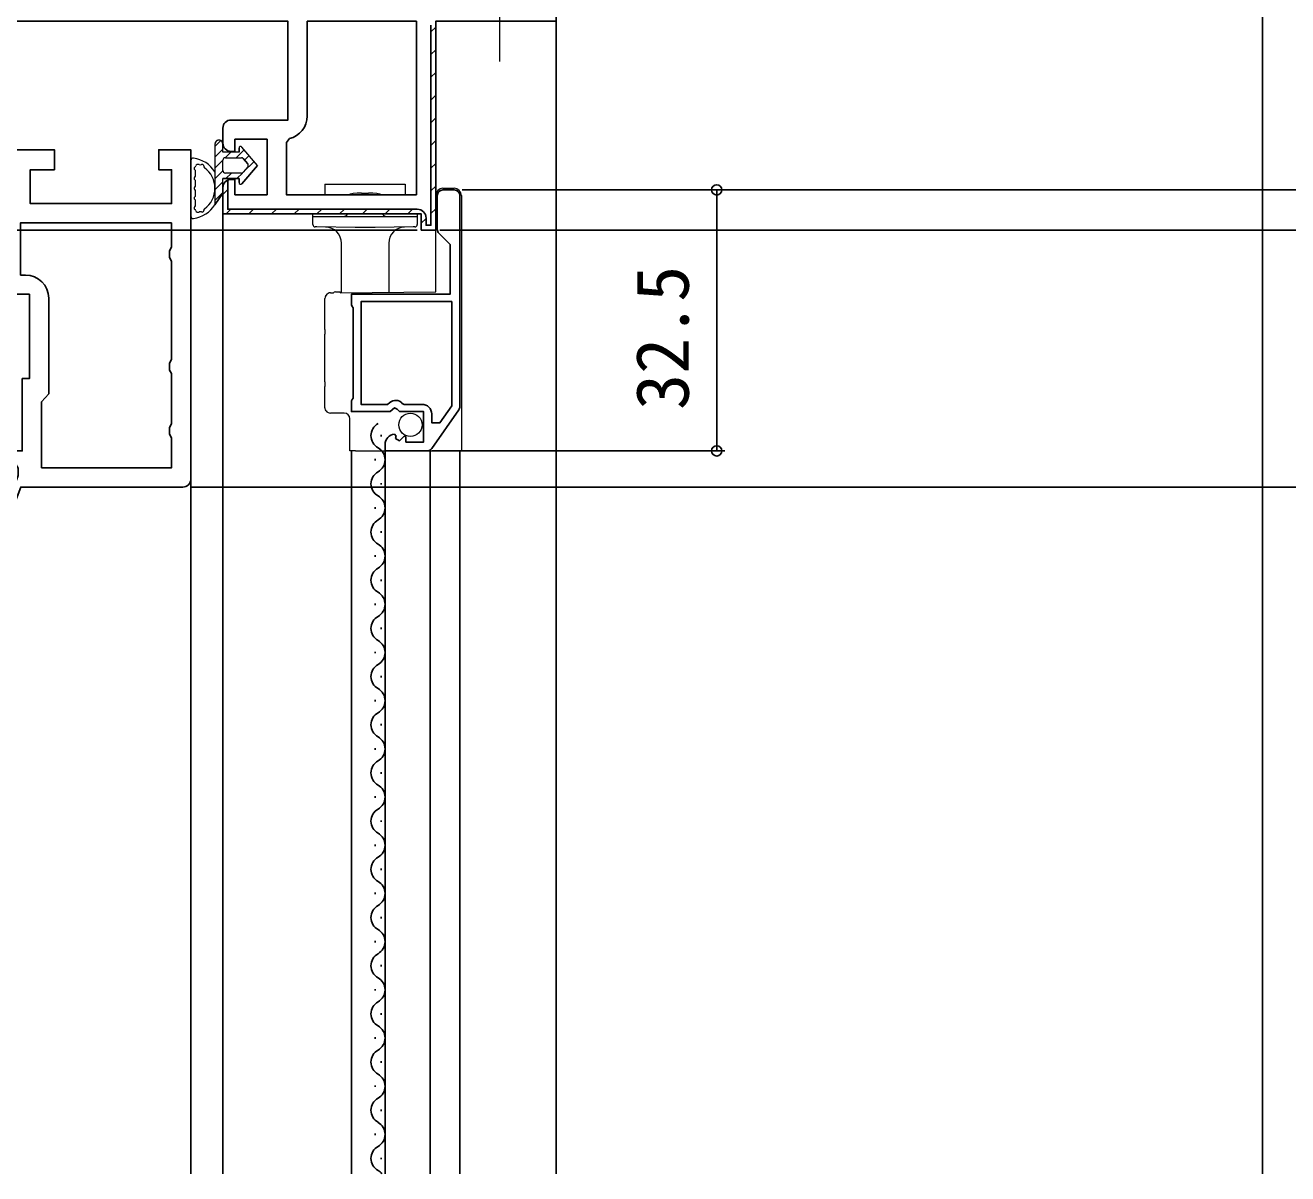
# Model space of a CAD drawing. Units: millimetres, scale not verified. Extents: x -525 to 525, y -783 to 778.
# Drawn here: x -298.1 to -140.9, y 324.3 to 467.3 of the extents above; entities that cross this region are included whole.
import ezdxf
from ezdxf.enums import TextEntityAlignment as Align

# ---------------------------------------------------------------- set-up
doc = ezdxf.new("R2010")
doc.units = ezdxf.units.MM
doc.header["$LTSCALE"] = 4
for name, color, linetype in [('0-3_YKK_11', 7, 'Continuous'), ('0-4_YKK_12', 2, 'Continuous'), ('0-7_YKK_D', 6, 'Continuous'), ('0-9_YSS_K', 3, 'Continuous')]:
    doc.layers.add(name, color=color, linetype=linetype)
doc.layers.add('0-5_YKK_13', color=4, linetype='Continuous', lineweight=18)
doc.styles.add('ＭＳ ゴシック', font='')
doc.styles.get('ＭＳ ゴシック').set_extended_font_data('MS Gothic')

msp = doc.modelspace()

# ---------------------------------------------------------------- linework, layer by layer
at = {"layer": '0-3_YKK_11'}
for p, q in [((-247.599, 466.479), (-246.999, 467.079)), ((-247.599, 463.65), (-246.999, 464.25)), ((-247.599, 460.822), (-246.999, 461.422)), ((-247.599, 457.993), (-246.999, 458.593)), ((-273.499, 454.501), (-273.499, 452.601)), ((-247.599, 455.165), (-246.999, 455.765)), ((-247.599, 452.337), (-246.999, 452.937)), ((-247.599, 449.508), (-246.999, 450.108)), ((-273.499, 446.236), (-272.899, 446.836)), ((-247.599, 446.68), (-246.999, 447.28)), ((-246.099, 446.801), (-244.699, 446.801)), ((-246.799, 441.89), (-246.799, 446.101)), ((-243.999, 446.101), (-243.999, 419.821)), ((-273.096, 443.81), (-272.506, 444.401)), ((-270.277, 443.801), (-269.677, 444.401)), ((-267.449, 443.801), (-266.849, 444.401)), ((-264.621, 443.801), (-264.021, 444.401)), ((-261.792, 443.801), (-261.192, 444.401)), ((-258.964, 443.801), (-258.364, 444.401)), ((-256.135, 443.801), (-255.535, 444.401)), ((-253.307, 443.801), (-252.707, 444.401)), ((-250.478, 443.801), (-249.878, 444.401)), ((-247.599, 443.851), (-246.999, 444.451)), ((-248.799, 442.651), (-248.199, 443.251)), ((-244.125, 419.42), (-247.49, 414.6))]:
    msp.add_line(p, q, dxfattribs=at)
for points in [[(-273.499, 447.101), (-273.499, 443.801), (-248.799, 443.801), (-248.799, 441.801), (-246.999, 441.801), (-246.999, 467.801), (-231.999, 467.801), (-231.999, 470.301), (-233.499, 470.301), (-233.795, 470.051), (-234.091, 469.801), (-246.999, 469.801), (-246.999, 484.601), (-248.499, 484.601), (-248.499, 483.001), (-250.899, 483.001), (-250.899, 489.001), (-247.999, 489.001)], [(-316.099, 467.801), (-265.399, 467.801), (-265.399, 455.501), (-272.499, 455.501)], [(-246.999, 467.301), (-246.999, 441.801), (-248.799, 441.801), (-248.799, 443.801), (-273.499, 443.801), (-273.499, 447.101)], [(-249.399, 446.201), (-249.399, 467.801), (-262.999, 467.801), (-262.999, 456.001)], [(-248.199, 443.301), (-248.199, 442.401), (-247.599, 442.401), (-247.599, 467.301)], [(-272.499, 451.601), (-271.999, 451.601), (-271.999, 453.101), (-267.999, 453.101), (-267.999, 446.201), (-271.999, 446.201), (-271.999, 448.101), (-272.499, 448.101)], [(-265.217, 453.182), (-265.599, 452.696), (-265.599, 446.201), (-249.399, 446.201)], [(-335.499, 451.801), (-294.499, 451.801), (-294.499, 449.301), (-297.499, 449.301), (-297.499, 445.101), (-279.899, 445.101), (-279.899, 449.301), (-281.499, 449.301), (-281.499, 451.801), (-277.499, 451.801), (-277.499, 410.801)], [(-272.899, 448.017), (-272.899, 444.401), (-249.299, 444.401)], [(-279.899, 442.701), (-298.699, 442.701), (-298.699, 436.201), (-298.099, 436.201)], [(-295.199, 433.301), (-295.199, 421.396), (-295.649, 420.898), (-296.099, 420.401), (-296.099, 412.201), (-279.899, 412.201), (-279.899, 415.935), (-280.149, 416.368), (-280.149, 417.234), (-279.899, 417.667), (-279.899, 423.935), (-280.149, 424.368), (-280.149, 425.234), (-279.899, 425.667), (-279.899, 437.935), (-280.149, 438.368), (-280.149, 439.234), (-279.899, 439.667), (-279.899, 442.701)], [(-252.117, 416.4), (-251.906, 416.149), (-251.992, 415.83), (-251.523, 415.559), (-250.946, 416.136), (-250.699, 416.034), (-250.699, 415.401), (-248.499, 415.401), (-248.499, 419.201), (-251.499, 419.201), (-251.799, 419.501), (-252.128, 419.654), (-252.668, 419.201), (-257.499, 419.201), (-257.499, 420.527), (-257.399, 420.701), (-257.299, 420.874), (-257.299, 432.127), (-257.399, 432.301), (-257.499, 432.474), (-257.499, 433.801), (-245.199, 433.801), (-245.199, 440.001), (-246.594, 441.396)], [(-278.499, 409.801), (-298.688, 409.801), (-299.725, 407.059), (-300.473, 407.342), (-298.999, 411.24), (-298.999, 412.135), (-299.249, 412.568), (-299.499, 413.001), (-299.499, 414.301), (-298.499, 414.301), (-298.499, 423.301), (-297.599, 423.301), (-297.599, 433.801), (-338.099, 433.801)], [(-244.999, 419.915), (-244.999, 432.901), (-256.299, 432.901), (-256.299, 420.101), (-252.995, 420.101), (-252.706, 420.343)], [(-251.157, 420.208), (-250.927, 420.101), (-248.699, 420.101)], [(-247.499, 418.901), (-247.499, 417.801), (-246.475, 417.801), (-244.999, 419.915)], [(-248.064, 414.301), (-253.299, 414.301), (-253.299, 415.105)]]:
    msp.add_lwpolyline(points, dxfattribs=at)
for centre, radius, start, end in [((-272.499, 454.501), 1, 90.00001, 179.99999), ((-265.899, 456.001), 2.9, 283.60896, 359.99999), ((-272.499, 452.601), 1, 180.00001, 269.99999), ((-272.499, 447.101), 1, 90.00001, 179.99999), ((-272.499, 447.101), 1, 113.57819, 179.99998), ((-246.099, 446.101), 0.7, 90.00001, 179.99999), ((-244.699, 446.101), 0.7, 0.00001, 89.99999), ((-249.299, 443.301), 1.1, 0.00001, 89.99999), ((-246.099, 441.89), 0.7, 179.99997, 224.99996), ((-298.099, 433.301), 2.9, 0.00001, 89.99999), ((-251.999, 419.501), 1.1, 40.00519, 130.00001), ((-248.699, 418.901), 1.2, 0.00001, 89.99999), ((-244.699, 419.821), 0.7, 325.08065, 0.00008), ((-251.999, 415.105), 1.3, 95.2159, 180.00002), ((-248.064, 415.001), 0.7, 270.00002, 325.08063), ((-278.499, 410.801), 1, 270.00001, 359.99999)]:
    msp.add_arc(centre, radius, start, end, dxfattribs=at)
at = {"layer": '0-4_YKK_12'}
for p, q in [((-231.999, 324.301), (-231.999, 469.059)), ((-273.499, 444.301), (-273.499, 324.301)), ((-253.799, 416.101), (-253.799, 416.301)), ((-257.499, 324.301), (-257.499, 414.301)), ((-253.299, 324.301), (-253.299, 414.301)), ((-247.699, 414.301), (-247.699, 324.301)), ((-243.999, 414.301), (-243.999, 324.301)), ((-254.559, 413.101), (-254.559, 413.301)), ((-277.499, 324.301), (-277.499, 410.8)), ((-253.799, 410.101), (-253.799, 410.301)), ((-254.559, 407.101), (-254.559, 407.301)), ((-253.799, 404.101), (-253.799, 404.301)), ((-254.559, 401.101), (-254.559, 401.301)), ((-253.799, 398.101), (-253.799, 398.301)), ((-254.559, 395.101), (-254.559, 395.301)), ((-253.799, 392.101), (-253.799, 392.301)), ((-254.559, 389.101), (-254.559, 389.301)), ((-253.799, 386.101), (-253.799, 386.301)), ((-254.559, 383.101), (-254.559, 383.301)), ((-253.799, 380.101), (-253.799, 380.301)), ((-254.559, 377.101), (-254.559, 377.301)), ((-253.799, 374.101), (-253.799, 374.301)), ((-254.559, 371.101), (-254.559, 371.301)), ((-253.799, 368.101), (-253.799, 368.301)), ((-254.559, 365.101), (-254.559, 365.301)), ((-253.799, 362.101), (-253.799, 362.301)), ((-254.559, 359.101), (-254.559, 359.301)), ((-253.799, 356.101), (-253.799, 356.301)), ((-254.559, 353.101), (-254.559, 353.301)), ((-253.799, 350.101), (-253.799, 350.301)), ((-254.559, 347.101), (-254.559, 347.301)), ((-253.799, 344.101), (-253.799, 344.301)), ((-254.559, 341.101), (-254.559, 341.301)), ((-253.799, 338.101), (-253.799, 338.301)), ((-254.559, 335.101), (-254.559, 335.301)), ((-253.799, 332.101), (-253.799, 332.301)), ((-254.559, 329.101), (-254.559, 329.301)), ((-253.799, 326.101), (-253.799, 326.301))]:
    msp.add_line(p, q, dxfattribs=at)
for centre, start, end in [((-253.341, 416.201), 119.20254, 240.79746), ((-255.018, 413.201), 299.20254, 60.79746), ((-253.341, 410.201), 119.20254, 240.79746), ((-255.018, 407.201), 299.20254, 60.79746), ((-253.341, 404.201), 119.20254, 240.79746), ((-255.018, 401.201), 299.20254, 60.79746), ((-253.341, 398.201), 119.20254, 240.79746), ((-255.018, 395.201), 299.20254, 60.79746), ((-253.341, 392.201), 119.20254, 240.79746), ((-255.018, 389.201), 299.20254, 60.79746), ((-253.341, 386.201), 119.20254, 240.79746), ((-255.018, 383.201), 299.20254, 60.79746), ((-253.341, 380.201), 119.20254, 240.79746), ((-255.018, 377.201), 299.20254, 60.79746), ((-253.341, 374.201), 119.20254, 240.79746), ((-255.018, 371.201), 299.20254, 60.79746), ((-253.341, 368.201), 119.20254, 240.79746), ((-255.018, 365.201), 299.20254, 60.79746), ((-253.341, 362.201), 119.20254, 240.79746), ((-255.018, 359.201), 299.20254, 60.79746), ((-253.341, 356.201), 119.20254, 240.79746), ((-255.018, 353.201), 299.20254, 60.79746), ((-253.341, 350.201), 119.20254, 240.79746), ((-255.018, 347.201), 299.20254, 60.79746), ((-253.341, 344.201), 119.20254, 240.79746), ((-255.018, 341.201), 299.20254, 60.79746), ((-253.341, 338.201), 119.20254, 240.79746), ((-255.018, 335.201), 299.20254, 60.79746), ((-253.341, 332.201), 119.20254, 240.79746), ((-255.018, 329.201), 299.20254, 60.79746), ((-253.341, 326.201), 119.20254, 240.79746), ((-255.018, 323.201), 39.76536, 60.79746)]:
    msp.add_arc(centre, 1.718, start, end, dxfattribs=at)
at = {"layer": '0-5_YKK_13'}
for p, q in [((-238.999, 462.801), (-238.999, 492.801)), ((-273.769, 452.944), (-274.499, 452.214)), ((-274.499, 452.502), (-274.499, 444.951)), ((-273.499, 451.867), (-274.499, 450.867)), ((-273.499, 451.501), (-273.499, 452.501)), ((-273.499, 451.501), (-273.499, 452.501)), ((-271.499, 451.501), (-273.499, 451.501)), ((-271.499, 451.501), (-273.499, 451.501)), ((-272.519, 451.501), (-273.219, 450.801)), ((-270.867, 451.805), (-271.871, 450.801)), ((-271.499, 451.998), (-271.499, 451.501)), ((-271.499, 451.501), (-271.499, 451.998)), ((-269.199, 449.851), (-271.143, 452.13)), ((-269.199, 449.851), (-271.143, 452.13)), ((-277.5, 443.536), (-277.5, 450.465)), ((-273.499, 450.52), (-274.499, 449.52)), ((-273.499, 449.201), (-273.499, 450.501)), ((-273.499, 449.201), (-273.499, 450.501)), ((-273.199, 450.801), (-271.199, 450.801)), ((-273.199, 450.801), (-271.199, 450.801)), ((-271.143, 447.572), (-269.199, 449.851)), ((-269.199, 449.851), (-271.143, 447.572)), ((-270.971, 450.695), (-270.417, 450.045)), ((-270.417, 450.045), (-270.971, 450.695)), ((-269.627, 450.351), (-270.966, 449.012)), ((-270.247, 451.078), (-270.814, 450.511)), ((-276.9, 448.633), (-276.9, 449.065)), ((-273.499, 449.173), (-274.499, 448.173)), ((-273.499, 448.201), (-271.499, 448.201)), ((-273.499, 446.401), (-273.499, 448.201)), ((-271.499, 448.201), (-273.499, 448.201)), ((-273.499, 446.401), (-273.499, 448.201)), ((-271.199, 448.901), (-273.199, 448.901)), ((-271.199, 448.901), (-273.199, 448.901)), ((-272.424, 448.901), (-273.124, 448.201)), ((-271.077, 448.901), (-271.777, 448.201)), ((-271.499, 448.201), (-271.499, 447.703)), ((-271.499, 447.703), (-271.499, 448.201)), ((-270.417, 449.656), (-270.971, 449.006)), ((-270.417, 449.656), (-270.971, 449.006)), ((-276.9, 447.401), (-276.9, 447.833)), ((-273.499, 447.826), (-274.499, 446.826)), ((-260.799, 447.499), (-260.799, 446.199)), ((-253.049, 447.499), (-250.799, 447.499)), ((-250.799, 447.499), (-250.799, 446.199)), ((-246.099, 447.001), (-245.799, 447.001)), ((-245.799, 447.001), (-244.699, 447.001)), ((-276.9, 446.168), (-276.9, 446.601)), ((-276.9, 444.936), (-276.9, 445.368)), ((-273.499, 446.479), (-274.499, 445.479)), ((-260.799, 446.199), (-260.731, 446.199)), ((-257.874, 446.199), (-260.731, 446.199)), ((-256.249, 446.411), (-255.349, 446.411)), ((-253.723, 446.199), (-250.866, 446.199)), ((-250.866, 446.199), (-250.799, 446.199)), ((-246.999, 442.852), (-246.999, 446.101)), ((-243.799, 446.101), (-243.799, 446.001)), ((-262.299, 443.499), (-262.299, 443.787)), ((-261.807, 443.499), (-257.049, 443.499)), ((-257.049, 443.499), (-254.549, 443.499)), ((-254.549, 443.499), (-249.79, 443.499)), ((-249.79, 443.797), (-250.599, 443.798)), ((-249.79, 443.499), (-249.299, 443.499)), ((-249.299, 443.787), (-249.299, 443.499)), ((-249.299, 443.499), (-249.299, 442.485)), ((-261.807, 442.182), (-262.004, 442.185)), ((-257.049, 442.099), (-261.807, 442.182)), ((-254.549, 442.099), (-257.049, 442.099)), ((-249.79, 442.182), (-254.549, 442.099)), ((-249.593, 442.185), (-249.79, 442.182)), ((-246.999, 434.101), (-246.999, 442.852)), ((-258.749, 433.998), (-258.749, 440.163)), ((-252.849, 440.163), (-252.849, 434.05)), ((-258.914, 433.997), (-246.999, 434.101)), ((-260.799, 430.673), (-260.799, 433.286)), ((-260.105, 433.986), (-259.732, 433.989)), ((-260.799, 429.418), (-260.799, 430.083)), ((-260.799, 424.173), (-260.799, 428.828)), ((-260.799, 422.918), (-260.799, 423.583)), ((-260.799, 419.715), (-260.799, 422.328)), ((-258.393, 419), (-260.105, 419.015)), ((-257.699, 414.301), (-257.699, 418.3)), ((-257.005, 414.301), (-257.699, 414.301)), ((-246.099, 414.301), (-246.999, 414.301)), ((-246.099, 414.301), (-244.699, 414.301))]:
    msp.add_line(p, q, dxfattribs=at)
for points in [[(-260.799, 447.499), (-258.549, 447.499), (-253.049, 447.499)], [(-274.499, 444.951), (-273.499, 446.401), (-274.499, 444.951)], [(-243.799, 446.001), (-243.799, 414.301), (-244.699, 414.301)], [(-262.299, 442.485), (-262.299, 443.499), (-261.807, 443.499)], [(-258.449, 443.499), (-258.445, 443.499), (-258.294, 443.524)], [(-253.303, 443.524), (-253.152, 443.499), (-253.149, 443.499)], [(-259.499, 434.101), (-258.914, 434.101), (-258.914, 433.997)], [(-260.656, 433.71), (-260.737, 433.575), (-260.784, 433.432), (-260.799, 433.286)], [(-260.709, 433.63), (-260.683, 433.673), (-260.656, 433.71)], [(-260.799, 430.083), (-260.799, 430.167), (-260.799, 430.275), (-260.799, 430.401), (-260.799, 430.539), (-260.799, 430.673)], [(-260.799, 429.418), (-260.799, 429.334), (-260.799, 429.226), (-260.799, 429.1), (-260.799, 428.962), (-260.799, 428.828)], [(-260.799, 423.583), (-260.799, 423.667), (-260.799, 423.775), (-260.799, 423.901), (-260.799, 424.039), (-260.799, 424.173)], [(-260.799, 422.918), (-260.799, 422.834), (-260.799, 422.726), (-260.799, 422.6), (-260.799, 422.462), (-260.799, 422.328)], [(-260.656, 419.291), (-260.737, 419.426), (-260.784, 419.569), (-260.799, 419.715)], [(-257.005, 414.301), (-248.499, 414.301), (-246.999, 414.301)]]:
    msp.add_lwpolyline(points, dxfattribs=at)
msp.add_circle((-250.148, 417.551), 1.45, dxfattribs=at)
for centre, radius, start, end in [((-273.999, 452.502), 0.5, 0.11462, 179.88538), ((-273.999, 452.501), 0.5, 360, 180.11459), ((-273.999, 452.501), 0.5, 0.00002, 0.11467), ((-271.297, 451.998), 0.202, 40.46381, 180), ((-271.297, 451.998), 0.202, 40.46381, 180), ((-277.2, 450.465), 0.3, 81.79391, 180), ((-277.699, 447.001), 3.8, 32.63687, 81.79391), ((-277.163, 449.889), 0.3, 301.83486, 339.97791), ((-276.6, 449.684), 0.3, 67.71823, 159.97791), ((-277.699, 447.001), 3.2, 66.85224, 67.71823), ((-276.323, 450.219), 0.3, 246.85224, 296.63299), ((-276.099, 449.772), 0.2, 3.36701, 116.63299), ((-275.6, 449.801), 0.3, 183.36701, 233.14776), ((-273.199, 450.501), 0.3, 90, 180), ((-273.199, 450.501), 0.3, 90, 180), ((-271.199, 450.501), 0.3, 40.46381, 90), ((-271.199, 450.501), 0.3, 40.46381, 90), ((-270.645, 449.851), 0.3, 319.53619, 40.46381), ((-270.645, 449.851), 0.3, 319.53619, 40.46381), ((-276.9, 449.465), 0.2, 121.83486, 233.1301), ((-276.9, 448.233), 0.2, 126.8699, 233.1301), ((-277.2, 449.065), 0.3, 0, 53.1301), ((-277.2, 448.633), 0.3, 306.8699, 0), ((-277.699, 447.001), 3.2, 306.85224, 53.14776), ((-273.199, 449.201), 0.3, 180, 270), ((-273.199, 449.201), 0.3, 180, 270), ((-271.199, 449.201), 0.3, 270, 319.53619), ((-271.199, 449.201), 0.3, 270, 319.53619), ((-276.9, 447.001), 0.2, 126.8699, 233.1301), ((-277.2, 447.833), 0.3, 0, 53.1301), ((-277.2, 447.401), 0.3, 306.8699, 0), ((-277.2, 446.601), 0.3, 0, 53.1301), ((-271.297, 447.703), 0.202, 180.00003, 319.53622), ((-271.297, 447.703), 0.202, 180, 319.53619), ((-246.099, 446.101), 0.9, 90, 180), ((-244.699, 446.101), 0.9, 0, 90), ((-276.9, 445.768), 0.2, 126.8699, 233.1301), ((-277.2, 446.168), 0.3, 306.8699, 360), ((-277.2, 445.368), 0.3, 0, 53.1301), ((-277.2, 443.536), 0.3, 180, 278.20609), ((-277.699, 447.001), 3.8, 278.20609, 327.36313), ((-276.9, 444.536), 0.2, 126.8699, 238.16514), ((-277.2, 444.936), 0.3, 306.8699, 360), ((-277.163, 444.112), 0.3, 20.02209, 58.16514), ((-276.6, 444.317), 0.3, 200.02209, 292.28177), ((-277.699, 447.001), 3.2, 292.28177, 293.14776), ((-276.323, 443.782), 0.3, 63.36701, 113.14776), ((-276.099, 444.229), 0.2, 243.36701, 356.63299), ((-275.6, 444.2), 0.3, 126.85224, 176.63299), ((-258.449, 443.999), 0.5, 270, 285.20453), ((-258.416, 443.984), 0.475, 281.9123, 337.10797), ((-258.413, 443.974), 0.458, 290.73966, 337.51356), ((-253.181, 443.984), 0.475, 202.89595, 258.13445), ((-253.184, 443.974), 0.458, 202.48644, 249.26034), ((-253.149, 443.999), 0.5, 254.8249, 270), ((-261.999, 442.485), 0.3, 180, 269), ((-260.749, 440.163), 2, 0, 89), ((-250.849, 440.163), 2, 91, 180), ((-249.599, 442.485), 0.3, 271, 0), ((-259.499, 433.801), 0.3, 90, 140.97935), ((-260.099, 433.286), 0.7, 90.5, 142.71364), ((-260.099, 419.715), 0.7, 217.28636, 269.5), ((-258.399, 418.3), 0.7, 0, 89.5)]:
    msp.add_arc(centre, radius, start, end, dxfattribs=at)
for centre, major_axis, ratio, start_param, end_param in [((-256.249, 446.111), (1.7, 0), 0.176327, 1.5707963, 2.8439125), ((-255.349, 446.111), (1.7, 0), 0.176327, 0.2976802, 1.5707963), ((-261.799, 443.787), (0.5, 0), 0.020408, 1.5882496, 3.1415927), ((-249.799, 443.787), (0.5, 0), 0.020408, 6.2831853, 7.8365283)]:
    msp.add_ellipse(centre, major_axis=major_axis, ratio=ratio, start_param=start_param, end_param=end_param, dxfattribs=at)
at = {"layer": '0-7_YKK_D'}
for p, q in [((-243.699, 446.801), (-89.186, 446.801)), ((-243.699, 446.801), (-89.186, 446.801)), ((-243.697, 446.801), (-210.999, 446.801)), ((-211.999, 446.801), (-211.999, 414.303)), ((-249.299, 441.801), (-442.999, 441.801)), ((-246.499, 441.8), (-49.186, 441.8)), ((-246.499, 441.8), (-49.186, 441.8)), ((-246.499, 441.8), (-69.186, 441.8)), ((-247.447, 414.303), (-210.999, 414.303)), ((-277.499, 409.801), (-49.186, 409.801))]:
    msp.add_line(p, q, dxfattribs=at)
for centre in [(-211.999, 446.801), (-211.999, 414.303)]:
    msp.add_circle(centre, 0.637, dxfattribs=at)
at = {"layer": '0-9_YSS_K'}
msp.add_line((-143.999, 487.8), (-143.999, 324.301), dxfattribs=at)

# ---------------------------------------------------------------- texts
at = {"layer": '0-7_YKK_D', "style": 'ＭＳ ゴシック'}
msp.add_text('32.5', height=6.598, rotation=90, dxfattribs=at).set_placement((-213.499, 419.404), align=Align.BOTTOM_LEFT)

doc.saveas('drawing.dxf')
